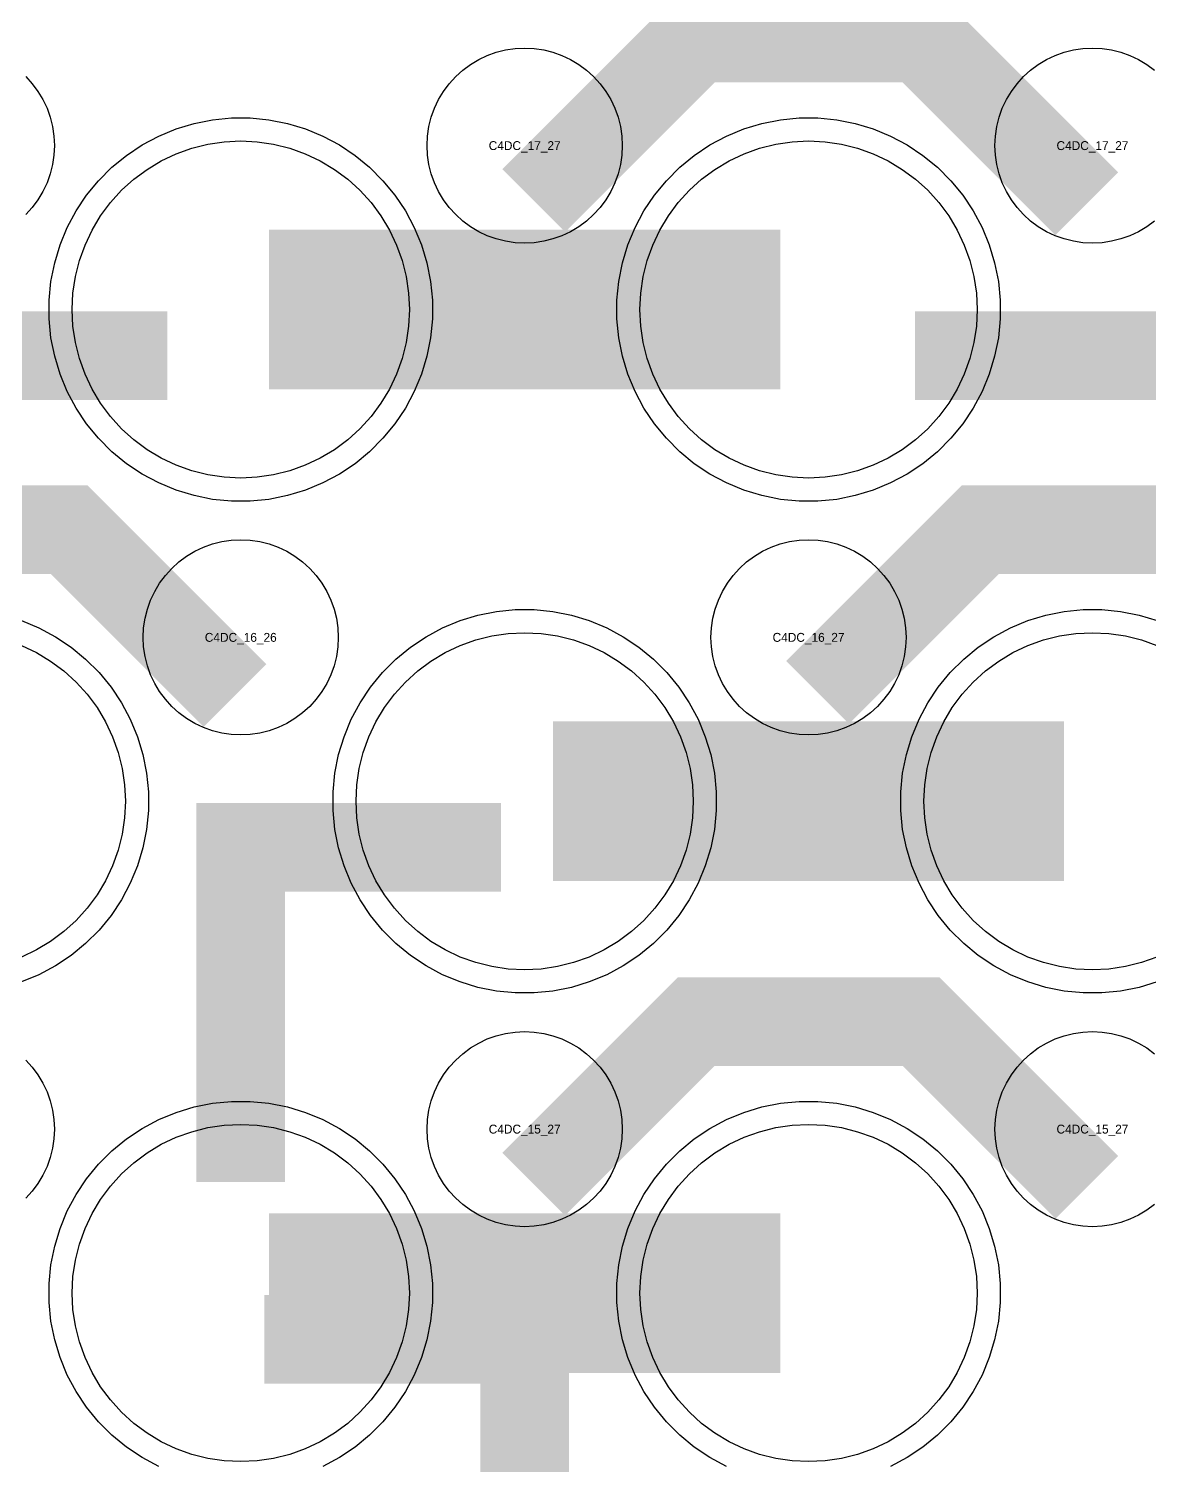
# Model space of a CAD drawing. Extents: x -11880 to 11880, y -14992 to 14992.
# Drawn here: x -3499.7 to -3184, y -12809.6 to -12404.9 of the extents above; entities that cross this region are included whole.
import ezdxf
from ezdxf.enums import TextEntityAlignment as Align

# ---------------------------------------------------------------- set-up
doc = ezdxf.new("R2010")
doc.units = 0
doc.header["$MEASUREMENT"] = 0
for name, color, linetype in [('GDS_775_DT_237', 138, 'CONTINUOUS'), ('RDL1_FS', 34, 'CONTINUOUS'), ('RDL_BS', 160, 'CONTINUOUS')]:
    doc.layers.add(name, color=color, linetype=linetype)

msp = doc.modelspace()

# ---------------------------------------------------------------- linework, layer by layer
at = {"layer": 'RDL1_FS'}
for points in [[(-3440, -12531.484), (-3444.657, -12531.255), (-3449.268, -12530.571), (-3453.791, -12529.439), (-3458.181, -12527.867), (-3462.395, -12525.875), (-3466.395, -12523.477), (-3470.14, -12520.699), (-3473.594, -12517.569), (-3476.724, -12514.115), (-3479.502, -12510.37), (-3481.9, -12506.37), (-3483.892, -12502.156), (-3485.464, -12497.766), (-3486.596, -12493.243), (-3487.28, -12488.632), (-3487.509, -12483.975), (-3487.28, -12479.318), (-3486.596, -12474.707), (-3485.464, -12470.184), (-3483.892, -12465.794), (-3481.9, -12461.58), (-3479.502, -12457.58), (-3476.724, -12453.835), (-3473.594, -12450.381), (-3470.14, -12447.251), (-3466.395, -12444.473), (-3462.395, -12442.075), (-3458.181, -12440.083), (-3453.791, -12438.511), (-3449.268, -12437.379), (-3444.657, -12436.695), (-3440, -12436.466), (-3435.343, -12436.695), (-3430.732, -12437.379), (-3426.209, -12438.511), (-3421.819, -12440.083), (-3417.605, -12442.075), (-3413.605, -12444.473), (-3409.86, -12447.251), (-3406.406, -12450.381), (-3403.276, -12453.835), (-3400.498, -12457.58), (-3398.1, -12461.58), (-3396.108, -12465.794), (-3394.536, -12470.184), (-3393.404, -12474.707), (-3392.72, -12479.318), (-3392.491, -12483.975), (-3392.72, -12488.632), (-3393.404, -12493.243), (-3394.536, -12497.766), (-3396.108, -12502.156), (-3398.1, -12506.37), (-3400.498, -12510.37), (-3403.276, -12514.115), (-3406.406, -12517.569), (-3409.86, -12520.699), (-3413.605, -12523.477), (-3417.605, -12525.875), (-3421.819, -12527.867), (-3426.209, -12529.439), (-3430.732, -12530.571), (-3435.343, -12531.255)], [(-3280, -12531.484), (-3284.657, -12531.255), (-3289.268, -12530.571), (-3293.791, -12529.439), (-3298.181, -12527.867), (-3302.395, -12525.875), (-3306.395, -12523.477), (-3310.14, -12520.699), (-3313.594, -12517.569), (-3316.724, -12514.115), (-3319.502, -12510.37), (-3321.9, -12506.37), (-3323.892, -12502.156), (-3325.464, -12497.766), (-3326.596, -12493.243), (-3327.28, -12488.632), (-3327.509, -12483.975), (-3327.28, -12479.318), (-3326.596, -12474.707), (-3325.464, -12470.184), (-3323.892, -12465.794), (-3321.9, -12461.58), (-3319.502, -12457.58), (-3316.724, -12453.835), (-3313.594, -12450.381), (-3310.14, -12447.251), (-3306.395, -12444.473), (-3302.395, -12442.075), (-3298.181, -12440.083), (-3293.791, -12438.511), (-3289.268, -12437.379), (-3284.657, -12436.695), (-3280, -12436.466), (-3275.343, -12436.695), (-3270.732, -12437.379), (-3266.209, -12438.511), (-3261.819, -12440.083), (-3257.605, -12442.075), (-3253.605, -12444.473), (-3249.86, -12447.251), (-3246.406, -12450.381), (-3243.276, -12453.835), (-3240.498, -12457.58), (-3238.1, -12461.58), (-3236.108, -12465.794), (-3234.536, -12470.184), (-3233.404, -12474.707), (-3232.72, -12479.318), (-3232.491, -12483.975), (-3232.72, -12488.632), (-3233.404, -12493.243), (-3234.536, -12497.766), (-3236.108, -12502.156), (-3238.1, -12506.37), (-3240.498, -12510.37), (-3243.276, -12514.115), (-3246.406, -12517.569), (-3249.86, -12520.699), (-3253.605, -12523.477), (-3257.605, -12525.875), (-3261.819, -12527.867), (-3266.209, -12529.439), (-3270.732, -12530.571), (-3275.343, -12531.255)]]:
    msp.add_lwpolyline(points, close=True, dxfattribs=at)
for points in [[(-3431.998, -12483.975, 45, 45, 0), (-3359.998, -12483.975, 45, 45, 0)], [(-3359.998, -12483.975, 45, 45, 0), (-3287.998, -12483.975, 45, 45, 0)]]:
    msp.add_lwpolyline(points, format="xyseb", dxfattribs=at)
at = {"layer": 'RDL1_FS', "color": 240, "true_color": 0xed1f24}
for points in [[(-3360, -12670.049), (-3364.657, -12669.82), (-3369.268, -12669.136), (-3373.791, -12668.004), (-3378.181, -12666.432), (-3382.395, -12664.44), (-3386.395, -12662.042), (-3390.14, -12659.264), (-3393.594, -12656.134), (-3396.724, -12652.68), (-3399.502, -12648.935), (-3401.9, -12644.935), (-3403.892, -12640.721), (-3405.464, -12636.331), (-3406.596, -12631.808), (-3407.28, -12627.197), (-3407.509, -12622.54), (-3407.28, -12617.883), (-3406.596, -12613.272), (-3405.464, -12608.749), (-3403.892, -12604.359), (-3401.9, -12600.145), (-3399.502, -12596.145), (-3396.724, -12592.4), (-3393.594, -12588.946), (-3390.14, -12585.816), (-3386.395, -12583.038), (-3382.395, -12580.64), (-3378.181, -12578.648), (-3373.791, -12577.076), (-3369.268, -12575.944), (-3364.657, -12575.26), (-3360, -12575.031), (-3355.343, -12575.26), (-3350.732, -12575.944), (-3346.209, -12577.076), (-3341.819, -12578.648), (-3337.605, -12580.64), (-3333.605, -12583.038), (-3329.86, -12585.816), (-3326.406, -12588.946), (-3323.276, -12592.4), (-3320.498, -12596.145), (-3318.1, -12600.145), (-3316.108, -12604.359), (-3314.536, -12608.749), (-3313.404, -12613.272), (-3312.72, -12617.883), (-3312.491, -12622.54), (-3312.72, -12627.197), (-3313.404, -12631.808), (-3314.536, -12636.331), (-3316.108, -12640.721), (-3318.1, -12644.935), (-3320.498, -12648.935), (-3323.276, -12652.68), (-3326.406, -12656.134), (-3329.86, -12659.264), (-3333.605, -12662.042), (-3337.605, -12664.44), (-3341.819, -12666.432), (-3346.209, -12668.004), (-3350.732, -12669.136), (-3355.343, -12669.82)], [(-3440, -12808.614), (-3444.657, -12808.385), (-3449.268, -12807.701), (-3453.791, -12806.569), (-3458.181, -12804.997), (-3462.395, -12803.005), (-3466.395, -12800.607), (-3470.14, -12797.829), (-3473.594, -12794.699), (-3476.724, -12791.245), (-3479.502, -12787.5), (-3481.9, -12783.5), (-3483.892, -12779.286), (-3485.464, -12774.896), (-3486.596, -12770.373), (-3487.28, -12765.762), (-3487.509, -12761.105), (-3487.28, -12756.448), (-3486.596, -12751.837), (-3485.464, -12747.314), (-3483.892, -12742.924), (-3481.9, -12738.71), (-3479.502, -12734.71), (-3476.724, -12730.965), (-3473.594, -12727.511), (-3470.14, -12724.381), (-3466.395, -12721.603), (-3462.395, -12719.205), (-3458.181, -12717.213), (-3453.791, -12715.641), (-3449.268, -12714.509), (-3444.657, -12713.825), (-3440, -12713.596), (-3435.343, -12713.825), (-3430.732, -12714.509), (-3426.209, -12715.641), (-3421.819, -12717.213), (-3417.605, -12719.205), (-3413.605, -12721.603), (-3409.86, -12724.381), (-3406.406, -12727.511), (-3403.276, -12730.965), (-3400.498, -12734.71), (-3398.1, -12738.71), (-3396.108, -12742.924), (-3394.536, -12747.314), (-3393.404, -12751.837), (-3392.72, -12756.448), (-3392.491, -12761.105), (-3392.72, -12765.762), (-3393.404, -12770.373), (-3394.536, -12774.896), (-3396.108, -12779.286), (-3398.1, -12783.5), (-3400.498, -12787.5), (-3403.276, -12791.245), (-3406.406, -12794.699), (-3409.86, -12797.829), (-3413.605, -12800.607), (-3417.605, -12803.005), (-3421.819, -12804.997), (-3426.209, -12806.569), (-3430.732, -12807.701), (-3435.343, -12808.385)], [(-3280, -12808.614), (-3284.657, -12808.385), (-3289.268, -12807.701), (-3293.791, -12806.569), (-3298.181, -12804.997), (-3302.395, -12803.005), (-3306.395, -12800.607), (-3310.14, -12797.829), (-3313.594, -12794.699), (-3316.724, -12791.245), (-3319.502, -12787.5), (-3321.9, -12783.5), (-3323.892, -12779.286), (-3325.464, -12774.896), (-3326.596, -12770.373), (-3327.28, -12765.762), (-3327.509, -12761.105), (-3327.28, -12756.448), (-3326.596, -12751.837), (-3325.464, -12747.314), (-3323.892, -12742.924), (-3321.9, -12738.71), (-3319.502, -12734.71), (-3316.724, -12730.965), (-3313.594, -12727.511), (-3310.14, -12724.381), (-3306.395, -12721.603), (-3302.395, -12719.205), (-3298.181, -12717.213), (-3293.791, -12715.641), (-3289.268, -12714.509), (-3284.657, -12713.825), (-3280, -12713.596), (-3275.343, -12713.825), (-3270.732, -12714.509), (-3266.209, -12715.641), (-3261.819, -12717.213), (-3257.605, -12719.205), (-3253.605, -12721.603), (-3249.86, -12724.381), (-3246.406, -12727.511), (-3243.276, -12730.965), (-3240.498, -12734.71), (-3238.1, -12738.71), (-3236.108, -12742.924), (-3234.536, -12747.314), (-3233.404, -12751.837), (-3232.72, -12756.448), (-3232.491, -12761.105), (-3232.72, -12765.762), (-3233.404, -12770.373), (-3234.536, -12774.896), (-3236.108, -12779.286), (-3238.1, -12783.5), (-3240.498, -12787.5), (-3243.276, -12791.245), (-3246.406, -12794.699), (-3249.86, -12797.829), (-3253.605, -12800.607), (-3257.605, -12803.005), (-3261.819, -12804.997), (-3266.209, -12806.569), (-3270.732, -12807.701), (-3275.343, -12808.385)]]:
    msp.add_lwpolyline(points, close=True, dxfattribs=at)
msp.add_lwpolyline([(-3181.819, -12666.432), (-3186.209, -12668.004), (-3190.732, -12669.136), (-3195.343, -12669.82), (-3200, -12670.049), (-3204.657, -12669.82), (-3209.268, -12669.136), (-3213.791, -12668.004), (-3218.181, -12666.432), (-3222.395, -12664.44), (-3226.395, -12662.042), (-3230.14, -12659.264), (-3233.594, -12656.134), (-3236.724, -12652.68), (-3239.502, -12648.935), (-3241.9, -12644.935), (-3243.892, -12640.721), (-3245.464, -12636.331), (-3246.596, -12631.808), (-3247.28, -12627.197), (-3247.509, -12622.54), (-3247.28, -12617.883), (-3246.596, -12613.272), (-3245.464, -12608.749), (-3243.892, -12604.359), (-3241.9, -12600.145), (-3239.502, -12596.145), (-3236.724, -12592.4), (-3233.594, -12588.946), (-3230.14, -12585.816), (-3226.395, -12583.038), (-3222.395, -12580.64), (-3218.181, -12578.648), (-3213.791, -12577.076), (-3209.268, -12575.944), (-3204.657, -12575.26), (-3200, -12575.031), (-3195.343, -12575.26), (-3190.732, -12575.944), (-3186.209, -12577.076), (-3181.819, -12578.648)], dxfattribs=at)
at = {"layer": 'RDL1_FS'}
msp.add_lwpolyline([(-3501.819, -12578.648), (-3497.605, -12580.64), (-3493.605, -12583.038), (-3489.86, -12585.816), (-3486.406, -12588.946), (-3483.276, -12592.4), (-3480.498, -12596.145), (-3478.1, -12600.145), (-3476.108, -12604.359), (-3474.536, -12608.749), (-3473.404, -12613.272), (-3472.72, -12617.883), (-3472.491, -12622.54), (-3472.72, -12627.197), (-3473.404, -12631.808), (-3474.536, -12636.331), (-3476.108, -12640.721), (-3478.1, -12644.935), (-3480.498, -12648.935), (-3483.276, -12652.68), (-3486.406, -12656.134), (-3489.86, -12659.264), (-3493.605, -12662.042), (-3497.605, -12664.44), (-3501.819, -12666.432)], dxfattribs=at)
at = {"layer": 'RDL1_FS', "color": 240, "true_color": 0xed1f24}
for points in [[(-3351.998, -12622.54, 45, 45, 0), (-3279.998, -12622.54, 45, 45, 0)], [(-3279.998, -12622.54, 45, 45, 0), (-3207.998, -12622.54, 45, 45, 0)], [(-3431.998, -12761.105, 45, 45, 0), (-3359.998, -12761.105, 45, 45, 0)], [(-3359.998, -12761.105, 45, 45, 0), (-3287.998, -12761.105, 45, 45, 0)]]:
    msp.add_lwpolyline(points, format="xyseb", dxfattribs=at)
at = {"layer": 'RDL_BS'}
for points in [[(-3357.438, -12453.289, 25, 25, 0), (-3311.623, -12407.474, 25, 25, 0), (-3278.07, -12407.474, 25, 25, 0)], [(-3201.599, -12454.188, 25, 25, 0), (-3248.313, -12407.474, 25, 25, 0), (-3278.071, -12407.474, 25, 25, 0)], [(-3569.984, -12496.988, 25, 25, 0), (-3460.719, -12496.988, 25, 25, 0)], [(-3249.984, -12496.988, 25, 25, 0), (-3140.719, -12496.988, 25, 25, 0)], [(-3441.599, -12592.753, 25, 25, 0), (-3488.313, -12546.039, 25, 25, 0), (-3518.071, -12546.039, 25, 25, 0)], [(-3277.438, -12591.854, 25, 25, 0), (-3231.623, -12546.039, 25, 25, 0), (-3198.07, -12546.039, 25, 25, 0)], [(-3121.599, -12592.753, 25, 25, 0), (-3168.313, -12546.039, 25, 25, 0), (-3198.071, -12546.039, 25, 25, 0)], [(-3357.438, -12730.419, 25, 25, 0), (-3311.623, -12684.604, 25, 25, 0), (-3278.07, -12684.604, 25, 25, 0)], [(-3201.599, -12731.318, 25, 25, 0), (-3248.313, -12684.604, 25, 25, 0), (-3278.071, -12684.604, 25, 25, 0)]]:
    msp.add_lwpolyline(points, format="xyseb", dxfattribs=at)
for points in [[(-3360, -12465.281), (-3362.693, -12465.149), (-3365.365, -12464.753), (-3367.984, -12464.096), (-3370.519, -12463.189), (-3372.956, -12462.037), (-3375.28, -12460.644), (-3377.443, -12459.041), (-3379.442, -12457.229), (-3381.254, -12455.23), (-3382.857, -12453.067), (-3384.25, -12450.743), (-3385.402, -12448.306), (-3386.309, -12445.771), (-3386.966, -12443.152), (-3387.362, -12440.48), (-3387.494, -12437.787), (-3387.362, -12435.094), (-3386.966, -12432.422), (-3386.309, -12429.803), (-3385.402, -12427.268), (-3384.25, -12424.831), (-3382.857, -12422.507), (-3381.254, -12420.344), (-3379.442, -12418.345), (-3377.443, -12416.533), (-3375.28, -12414.93), (-3372.956, -12413.537), (-3370.519, -12412.385), (-3367.984, -12411.478), (-3365.365, -12410.821), (-3362.693, -12410.425), (-3360, -12410.293), (-3357.307, -12410.425), (-3354.635, -12410.821), (-3352.016, -12411.478), (-3349.481, -12412.385), (-3347.044, -12413.537), (-3344.72, -12414.93), (-3342.557, -12416.533), (-3340.558, -12418.345), (-3338.746, -12420.344), (-3337.143, -12422.507), (-3335.75, -12424.831), (-3334.598, -12427.268), (-3333.691, -12429.803), (-3333.034, -12432.422), (-3332.638, -12435.094), (-3332.506, -12437.787), (-3332.638, -12440.48), (-3333.034, -12443.152), (-3333.691, -12445.771), (-3334.598, -12448.306), (-3335.75, -12450.743), (-3337.143, -12453.067), (-3338.746, -12455.23), (-3340.558, -12457.229), (-3342.557, -12459.041), (-3344.72, -12460.644), (-3347.044, -12462.037), (-3349.481, -12463.189), (-3352.016, -12464.096), (-3354.635, -12464.753), (-3357.307, -12465.149)], [(-3442.644, -12537.975), (-3447.938, -12537.458), (-3453.165, -12536.412), (-3458.205, -12534.881), (-3463.115, -12532.85), (-3467.777, -12530.358), (-3472.191, -12527.411), (-3476.292, -12524.049), (-3480.074, -12520.267), (-3483.436, -12516.166), (-3486.383, -12511.752), (-3488.875, -12507.09), (-3490.906, -12502.18), (-3492.437, -12497.14), (-3493.483, -12491.913), (-3494, -12486.619), (-3494, -12481.331), (-3493.483, -12476.037), (-3492.437, -12470.81), (-3490.906, -12465.77), (-3488.875, -12460.86), (-3486.383, -12456.198), (-3483.436, -12451.784), (-3480.074, -12447.683), (-3476.292, -12443.901), (-3472.191, -12440.539), (-3467.777, -12437.592), (-3463.115, -12435.1), (-3458.205, -12433.069), (-3453.165, -12431.538), (-3447.938, -12430.492), (-3442.644, -12429.975), (-3437.356, -12429.975), (-3432.062, -12430.492), (-3426.835, -12431.538), (-3421.795, -12433.069), (-3416.885, -12435.1), (-3412.223, -12437.592), (-3407.809, -12440.539), (-3403.708, -12443.901), (-3399.926, -12447.683), (-3396.564, -12451.784), (-3393.617, -12456.198), (-3391.125, -12460.86), (-3389.094, -12465.77), (-3387.563, -12470.81), (-3386.517, -12476.037), (-3386, -12481.331), (-3386, -12486.619), (-3386.517, -12491.913), (-3387.563, -12497.14), (-3389.094, -12502.18), (-3391.125, -12507.09), (-3393.617, -12511.752), (-3396.564, -12516.166), (-3399.926, -12520.267), (-3403.708, -12524.049), (-3407.809, -12527.411), (-3412.223, -12530.358), (-3416.885, -12532.85), (-3421.795, -12534.881), (-3426.835, -12536.412), (-3432.062, -12537.458), (-3437.356, -12537.975)], [(-3282.644, -12537.975), (-3287.938, -12537.458), (-3293.165, -12536.412), (-3298.205, -12534.881), (-3303.115, -12532.85), (-3307.777, -12530.358), (-3312.191, -12527.411), (-3316.292, -12524.049), (-3320.074, -12520.267), (-3323.436, -12516.166), (-3326.383, -12511.752), (-3328.875, -12507.09), (-3330.906, -12502.18), (-3332.437, -12497.14), (-3333.483, -12491.913), (-3334, -12486.619), (-3334, -12481.331), (-3333.483, -12476.037), (-3332.437, -12470.81), (-3330.906, -12465.77), (-3328.875, -12460.86), (-3326.383, -12456.198), (-3323.436, -12451.784), (-3320.074, -12447.683), (-3316.292, -12443.901), (-3312.191, -12440.539), (-3307.777, -12437.592), (-3303.115, -12435.1), (-3298.205, -12433.069), (-3293.165, -12431.538), (-3287.938, -12430.492), (-3282.644, -12429.975), (-3277.356, -12429.975), (-3272.062, -12430.492), (-3266.835, -12431.538), (-3261.795, -12433.069), (-3256.885, -12435.1), (-3252.223, -12437.592), (-3247.809, -12440.539), (-3243.708, -12443.901), (-3239.926, -12447.683), (-3236.564, -12451.784), (-3233.617, -12456.198), (-3231.125, -12460.86), (-3229.094, -12465.77), (-3227.563, -12470.81), (-3226.517, -12476.037), (-3226, -12481.331), (-3226, -12486.619), (-3226.517, -12491.913), (-3227.563, -12497.14), (-3229.094, -12502.18), (-3231.125, -12507.09), (-3233.617, -12511.752), (-3236.564, -12516.166), (-3239.926, -12520.267), (-3243.708, -12524.049), (-3247.809, -12527.411), (-3252.223, -12530.358), (-3256.885, -12532.85), (-3261.795, -12534.881), (-3266.835, -12536.412), (-3272.062, -12537.458), (-3277.356, -12537.975)], [(-3440, -12603.846), (-3442.693, -12603.714), (-3445.365, -12603.318), (-3447.984, -12602.661), (-3450.519, -12601.754), (-3452.956, -12600.602), (-3455.28, -12599.209), (-3457.443, -12597.606), (-3459.442, -12595.794), (-3461.254, -12593.795), (-3462.857, -12591.632), (-3464.25, -12589.308), (-3465.402, -12586.871), (-3466.309, -12584.336), (-3466.966, -12581.717), (-3467.362, -12579.045), (-3467.494, -12576.352), (-3467.362, -12573.659), (-3466.966, -12570.987), (-3466.309, -12568.368), (-3465.402, -12565.833), (-3464.25, -12563.396), (-3462.857, -12561.072), (-3461.254, -12558.909), (-3459.442, -12556.91), (-3457.443, -12555.098), (-3455.28, -12553.495), (-3452.956, -12552.102), (-3450.519, -12550.95), (-3447.984, -12550.043), (-3445.365, -12549.386), (-3442.693, -12548.99), (-3440, -12548.858), (-3437.307, -12548.99), (-3434.635, -12549.386), (-3432.016, -12550.043), (-3429.481, -12550.95), (-3427.044, -12552.102), (-3424.72, -12553.495), (-3422.557, -12555.098), (-3420.558, -12556.91), (-3418.746, -12558.909), (-3417.143, -12561.072), (-3415.75, -12563.396), (-3414.598, -12565.833), (-3413.691, -12568.368), (-3413.034, -12570.987), (-3412.638, -12573.659), (-3412.506, -12576.352), (-3412.638, -12579.045), (-3413.034, -12581.717), (-3413.691, -12584.336), (-3414.598, -12586.871), (-3415.75, -12589.308), (-3417.143, -12591.632), (-3418.746, -12593.795), (-3420.558, -12595.794), (-3422.557, -12597.606), (-3424.72, -12599.209), (-3427.044, -12600.602), (-3429.481, -12601.754), (-3432.016, -12602.661), (-3434.635, -12603.318), (-3437.307, -12603.714)], [(-3280, -12603.846), (-3282.693, -12603.714), (-3285.365, -12603.318), (-3287.984, -12602.661), (-3290.519, -12601.754), (-3292.956, -12600.602), (-3295.28, -12599.209), (-3297.443, -12597.606), (-3299.442, -12595.794), (-3301.254, -12593.795), (-3302.857, -12591.632), (-3304.25, -12589.308), (-3305.402, -12586.871), (-3306.309, -12584.336), (-3306.966, -12581.717), (-3307.362, -12579.045), (-3307.494, -12576.352), (-3307.362, -12573.659), (-3306.966, -12570.987), (-3306.309, -12568.368), (-3305.402, -12565.833), (-3304.25, -12563.396), (-3302.857, -12561.072), (-3301.254, -12558.909), (-3299.442, -12556.91), (-3297.443, -12555.098), (-3295.28, -12553.495), (-3292.956, -12552.102), (-3290.519, -12550.95), (-3287.984, -12550.043), (-3285.365, -12549.386), (-3282.693, -12548.99), (-3280, -12548.858), (-3277.307, -12548.99), (-3274.635, -12549.386), (-3272.016, -12550.043), (-3269.481, -12550.95), (-3267.044, -12552.102), (-3264.72, -12553.495), (-3262.557, -12555.098), (-3260.558, -12556.91), (-3258.746, -12558.909), (-3257.143, -12561.072), (-3255.75, -12563.396), (-3254.598, -12565.833), (-3253.691, -12568.368), (-3253.034, -12570.987), (-3252.638, -12573.659), (-3252.506, -12576.352), (-3252.638, -12579.045), (-3253.034, -12581.717), (-3253.691, -12584.336), (-3254.598, -12586.871), (-3255.75, -12589.308), (-3257.143, -12591.632), (-3258.746, -12593.795), (-3260.558, -12595.794), (-3262.557, -12597.606), (-3264.72, -12599.209), (-3267.044, -12600.602), (-3269.481, -12601.754), (-3272.016, -12602.661), (-3274.635, -12603.318), (-3277.307, -12603.714)], [(-3360, -12742.411), (-3362.693, -12742.279), (-3365.365, -12741.883), (-3367.984, -12741.226), (-3370.519, -12740.319), (-3372.956, -12739.167), (-3375.28, -12737.774), (-3377.443, -12736.171), (-3379.442, -12734.359), (-3381.254, -12732.36), (-3382.857, -12730.197), (-3384.25, -12727.873), (-3385.402, -12725.436), (-3386.309, -12722.901), (-3386.966, -12720.282), (-3387.362, -12717.61), (-3387.494, -12714.917), (-3387.362, -12712.224), (-3386.966, -12709.552), (-3386.309, -12706.933), (-3385.402, -12704.398), (-3384.25, -12701.961), (-3382.857, -12699.637), (-3381.254, -12697.474), (-3379.442, -12695.475), (-3377.443, -12693.663), (-3375.28, -12692.06), (-3372.956, -12690.667), (-3370.519, -12689.515), (-3367.984, -12688.608), (-3365.365, -12687.951), (-3362.693, -12687.555), (-3360, -12687.423), (-3357.307, -12687.555), (-3354.635, -12687.951), (-3352.016, -12688.608), (-3349.481, -12689.515), (-3347.044, -12690.667), (-3344.72, -12692.06), (-3342.557, -12693.663), (-3340.558, -12695.475), (-3338.746, -12697.474), (-3337.143, -12699.637), (-3335.75, -12701.961), (-3334.598, -12704.398), (-3333.691, -12706.933), (-3333.034, -12709.552), (-3332.638, -12712.224), (-3332.506, -12714.917), (-3332.638, -12717.61), (-3333.034, -12720.282), (-3333.691, -12722.901), (-3334.598, -12725.436), (-3335.75, -12727.873), (-3337.143, -12730.197), (-3338.746, -12732.36), (-3340.558, -12734.359), (-3342.557, -12736.171), (-3344.72, -12737.774), (-3347.044, -12739.167), (-3349.481, -12740.319), (-3352.016, -12741.226), (-3354.635, -12741.883), (-3357.307, -12742.279)]]:
    msp.add_lwpolyline(points, close=True, dxfattribs=at)
for points in [[(-3182.557, -12459.041), (-3184.72, -12460.644), (-3187.044, -12462.037), (-3189.481, -12463.189), (-3192.016, -12464.096), (-3194.635, -12464.753), (-3197.307, -12465.149), (-3200, -12465.281), (-3202.693, -12465.149), (-3205.365, -12464.753), (-3207.984, -12464.096), (-3210.519, -12463.189), (-3212.956, -12462.037), (-3215.28, -12460.644), (-3217.443, -12459.041), (-3219.442, -12457.229), (-3221.254, -12455.23), (-3222.857, -12453.067), (-3224.25, -12450.743), (-3225.402, -12448.306), (-3226.309, -12445.771), (-3226.966, -12443.152), (-3227.362, -12440.48), (-3227.494, -12437.787), (-3227.362, -12435.094), (-3226.966, -12432.422), (-3226.309, -12429.803), (-3225.402, -12427.268), (-3224.25, -12424.831), (-3222.857, -12422.507), (-3221.254, -12420.344), (-3219.442, -12418.345), (-3217.443, -12416.533), (-3215.28, -12414.93), (-3212.956, -12413.537), (-3210.519, -12412.385), (-3207.984, -12411.478), (-3205.365, -12410.821), (-3202.693, -12410.425), (-3200, -12410.293), (-3197.307, -12410.425), (-3194.635, -12410.821), (-3192.016, -12411.478), (-3189.481, -12412.385), (-3187.044, -12413.537), (-3184.72, -12414.93), (-3182.557, -12416.533)], [(-3500.558, -12418.345), (-3498.746, -12420.344), (-3497.143, -12422.507), (-3495.75, -12424.831), (-3494.598, -12427.268), (-3493.691, -12429.803), (-3493.034, -12432.422), (-3492.638, -12435.094), (-3492.506, -12437.787), (-3492.638, -12440.48), (-3493.034, -12443.152), (-3493.691, -12445.771), (-3494.598, -12448.306), (-3495.75, -12450.743), (-3497.143, -12453.067), (-3498.746, -12455.23), (-3500.558, -12457.229)], [(-3501.795, -12571.634), (-3496.885, -12573.665), (-3492.223, -12576.157), (-3487.809, -12579.104), (-3483.708, -12582.466), (-3479.926, -12586.248), (-3476.564, -12590.349), (-3473.617, -12594.763), (-3471.125, -12599.425), (-3469.094, -12604.335), (-3467.563, -12609.375), (-3466.517, -12614.602), (-3466, -12619.896), (-3466, -12625.184), (-3466.517, -12630.478), (-3467.563, -12635.705), (-3469.094, -12640.745), (-3471.125, -12645.655), (-3473.617, -12650.317), (-3476.564, -12654.731), (-3479.926, -12658.832), (-3483.708, -12662.614), (-3487.809, -12665.976), (-3492.223, -12668.923), (-3496.885, -12671.415), (-3501.795, -12673.446)], [(-3182.557, -12736.171), (-3184.72, -12737.774), (-3187.044, -12739.167), (-3189.481, -12740.319), (-3192.016, -12741.226), (-3194.635, -12741.883), (-3197.307, -12742.279), (-3200, -12742.411), (-3202.693, -12742.279), (-3205.365, -12741.883), (-3207.984, -12741.226), (-3210.519, -12740.319), (-3212.956, -12739.167), (-3215.28, -12737.774), (-3217.443, -12736.171), (-3219.442, -12734.359), (-3221.254, -12732.36), (-3222.857, -12730.197), (-3224.25, -12727.873), (-3225.402, -12725.436), (-3226.309, -12722.901), (-3226.966, -12720.282), (-3227.362, -12717.61), (-3227.494, -12714.917), (-3227.362, -12712.224), (-3226.966, -12709.552), (-3226.309, -12706.933), (-3225.402, -12704.398), (-3224.25, -12701.961), (-3222.857, -12699.637), (-3221.254, -12697.474), (-3219.442, -12695.475), (-3217.443, -12693.663), (-3215.28, -12692.06), (-3212.956, -12690.667), (-3210.519, -12689.515), (-3207.984, -12688.608), (-3205.365, -12687.951), (-3202.693, -12687.555), (-3200, -12687.423), (-3197.307, -12687.555), (-3194.635, -12687.951), (-3192.016, -12688.608), (-3189.481, -12689.515), (-3187.044, -12690.667), (-3184.72, -12692.06), (-3182.557, -12693.663)], [(-3500.558, -12695.475), (-3498.746, -12697.474), (-3497.143, -12699.637), (-3495.75, -12701.961), (-3494.598, -12704.398), (-3493.691, -12706.933), (-3493.034, -12709.552), (-3492.638, -12712.224), (-3492.506, -12714.917), (-3492.638, -12717.61), (-3493.034, -12720.282), (-3493.691, -12722.901), (-3494.598, -12725.436), (-3495.75, -12727.873), (-3497.143, -12730.197), (-3498.746, -12732.36), (-3500.558, -12734.359)]]:
    msp.add_lwpolyline(points, dxfattribs=at)
at = {"layer": 'RDL_BS', "color": 240, "true_color": 0xed1f24}
msp.add_lwpolyline([(-3362.644, -12676.54), (-3367.938, -12676.023), (-3373.165, -12674.977), (-3378.205, -12673.446), (-3383.115, -12671.415), (-3387.777, -12668.923), (-3392.191, -12665.976), (-3396.292, -12662.614), (-3400.074, -12658.832), (-3403.436, -12654.731), (-3406.383, -12650.317), (-3408.875, -12645.655), (-3410.906, -12640.745), (-3412.437, -12635.705), (-3413.483, -12630.478), (-3414, -12625.184), (-3414, -12619.896), (-3413.483, -12614.602), (-3412.437, -12609.375), (-3410.906, -12604.335), (-3408.875, -12599.425), (-3406.383, -12594.763), (-3403.436, -12590.349), (-3400.074, -12586.248), (-3396.292, -12582.466), (-3392.191, -12579.104), (-3387.777, -12576.157), (-3383.115, -12573.665), (-3378.205, -12571.634), (-3373.165, -12570.103), (-3367.938, -12569.057), (-3362.644, -12568.54), (-3357.356, -12568.54), (-3352.062, -12569.057), (-3346.835, -12570.103), (-3341.795, -12571.634), (-3336.885, -12573.665), (-3332.223, -12576.157), (-3327.809, -12579.104), (-3323.708, -12582.466), (-3319.926, -12586.248), (-3316.564, -12590.349), (-3313.617, -12594.763), (-3311.125, -12599.425), (-3309.094, -12604.335), (-3307.563, -12609.375), (-3306.517, -12614.602), (-3306, -12619.896), (-3306, -12625.184), (-3306.517, -12630.478), (-3307.563, -12635.705), (-3309.094, -12640.745), (-3311.125, -12645.655), (-3313.617, -12650.317), (-3316.564, -12654.731), (-3319.926, -12658.832), (-3323.708, -12662.614), (-3327.809, -12665.976), (-3332.223, -12668.923), (-3336.885, -12671.415), (-3341.795, -12673.446), (-3346.835, -12674.977), (-3352.062, -12676.023), (-3357.356, -12676.54)], close=True, dxfattribs=at)
for points in [[(-3181.795, -12673.446), (-3186.835, -12674.977), (-3192.062, -12676.023), (-3197.356, -12676.54), (-3202.644, -12676.54), (-3207.938, -12676.023), (-3213.165, -12674.977), (-3218.205, -12673.446), (-3223.115, -12671.415), (-3227.777, -12668.923), (-3232.191, -12665.976), (-3236.292, -12662.614), (-3240.074, -12658.832), (-3243.436, -12654.731), (-3246.383, -12650.317), (-3248.875, -12645.655), (-3250.906, -12640.745), (-3252.437, -12635.705), (-3253.483, -12630.478), (-3254, -12625.184), (-3254, -12619.896), (-3253.483, -12614.602), (-3252.437, -12609.375), (-3250.906, -12604.335), (-3248.875, -12599.425), (-3246.383, -12594.763), (-3243.436, -12590.349), (-3240.074, -12586.248), (-3236.292, -12582.466), (-3232.191, -12579.104), (-3227.777, -12576.157), (-3223.115, -12573.665), (-3218.205, -12571.634), (-3213.165, -12570.103), (-3207.938, -12569.057), (-3202.644, -12568.54), (-3197.356, -12568.54), (-3192.062, -12569.057), (-3186.835, -12570.103), (-3181.795, -12571.634)], [(-3463.115, -12809.98), (-3467.777, -12807.488), (-3472.191, -12804.541), (-3476.292, -12801.179), (-3480.074, -12797.397), (-3483.436, -12793.296), (-3486.383, -12788.882), (-3488.875, -12784.22), (-3490.906, -12779.31), (-3492.437, -12774.27), (-3493.483, -12769.043), (-3494, -12763.749), (-3494, -12758.461), (-3493.483, -12753.167), (-3492.437, -12747.94), (-3490.906, -12742.9), (-3488.875, -12737.99), (-3486.383, -12733.328), (-3483.436, -12728.914), (-3480.074, -12724.813), (-3476.292, -12721.031), (-3472.191, -12717.669), (-3467.777, -12714.722), (-3463.115, -12712.23), (-3458.205, -12710.199), (-3453.165, -12708.668), (-3447.938, -12707.622), (-3442.644, -12707.105), (-3437.356, -12707.105), (-3432.062, -12707.622), (-3426.835, -12708.668), (-3421.795, -12710.199), (-3416.885, -12712.23), (-3412.223, -12714.722), (-3407.809, -12717.669), (-3403.708, -12721.031), (-3399.926, -12724.813), (-3396.564, -12728.914), (-3393.617, -12733.328), (-3391.125, -12737.99), (-3389.094, -12742.9), (-3387.563, -12747.94), (-3386.517, -12753.167), (-3386, -12758.461), (-3386, -12763.749), (-3386.517, -12769.043), (-3387.563, -12774.27), (-3389.094, -12779.31), (-3391.125, -12784.22), (-3393.617, -12788.882), (-3396.564, -12793.296), (-3399.926, -12797.397), (-3403.708, -12801.179), (-3407.809, -12804.541), (-3412.223, -12807.488), (-3416.885, -12809.98)], [(-3303.115, -12809.98), (-3307.777, -12807.488), (-3312.191, -12804.541), (-3316.292, -12801.179), (-3320.074, -12797.397), (-3323.436, -12793.296), (-3326.383, -12788.882), (-3328.875, -12784.22), (-3330.906, -12779.31), (-3332.437, -12774.27), (-3333.483, -12769.043), (-3334, -12763.749), (-3334, -12758.461), (-3333.483, -12753.167), (-3332.437, -12747.94), (-3330.906, -12742.9), (-3328.875, -12737.99), (-3326.383, -12733.328), (-3323.436, -12728.914), (-3320.074, -12724.813), (-3316.292, -12721.031), (-3312.191, -12717.669), (-3307.777, -12714.722), (-3303.115, -12712.23), (-3298.205, -12710.199), (-3293.165, -12708.668), (-3287.938, -12707.622), (-3282.644, -12707.105), (-3277.356, -12707.105), (-3272.062, -12707.622), (-3266.835, -12708.668), (-3261.795, -12710.199), (-3256.885, -12712.23), (-3252.223, -12714.722), (-3247.809, -12717.669), (-3243.708, -12721.031), (-3239.926, -12724.813), (-3236.564, -12728.914), (-3233.617, -12733.328), (-3231.125, -12737.99), (-3229.094, -12742.9), (-3227.563, -12747.94), (-3226.517, -12753.167), (-3226, -12758.461), (-3226, -12763.749), (-3226.517, -12769.043), (-3227.563, -12774.27), (-3229.094, -12779.31), (-3231.125, -12784.22), (-3233.617, -12788.882), (-3236.564, -12793.296), (-3239.926, -12797.397), (-3243.708, -12801.179), (-3247.809, -12804.541), (-3252.223, -12807.488), (-3256.885, -12809.98)]]:
    msp.add_lwpolyline(points, dxfattribs=at)
for points in [[(-3440, -12729.83, 25, 25, 0), (-3440, -12623.053, 25, 25, 0)], [(-3452.5, -12635.553, 25, 25, 0), (-3366.667, -12635.553, 25, 25, 0)], [(-3412.944, -12635.553, 25, 25, 0), (-3371.74, -12635.553, 25, 25, 0)], [(-3440, -12653.522, 25, 25, 0), (-3440, -12699.142, 25, 25, 0)], [(-3360, -12868.395, 25, 25, 0), (-3360, -12761.618, 25, 25, 0)], [(-3347.5, -12774.118, 25, 25, 0), (-3433.333, -12774.118, 25, 25, 0)], [(-3387.056, -12774.118, 25, 25, 0), (-3428.26, -12774.118, 25, 25, 0)], [(-3360, -12792.087, 25, 25, 0), (-3360, -12837.707, 25, 25, 0)]]:
    msp.add_lwpolyline(points, format="xyseb", dxfattribs=at)

# ---------------------------------------------------------------- texts
at = {"layer": 'GDS_775_DT_237'}
for s, p in [('C4DC_17_27', (-3360, -12437.787)), ('C4DC_17_27', (-3360, -12437.787)), ('C4DC_17_27', (-3200, -12437.787)), ('C4DC_17_27', (-3200, -12437.787)), ('C4DC_16_26', (-3440, -12576.352)), ('C4DC_16_26', (-3440, -12576.352)), ('C4DC_16_27', (-3280, -12576.352)), ('C4DC_16_27', (-3280, -12576.352)), ('C4DC_15_27', (-3360, -12714.917)), ('C4DC_15_27', (-3360, -12714.917)), ('C4DC_15_27', (-3200, -12714.917)), ('C4DC_15_27', (-3200, -12714.917))]:
    msp.add_text(s, height=2.5, dxfattribs=at).set_placement(p, align=Align.MIDDLE_CENTER)

doc.saveas('drawing.dxf')
